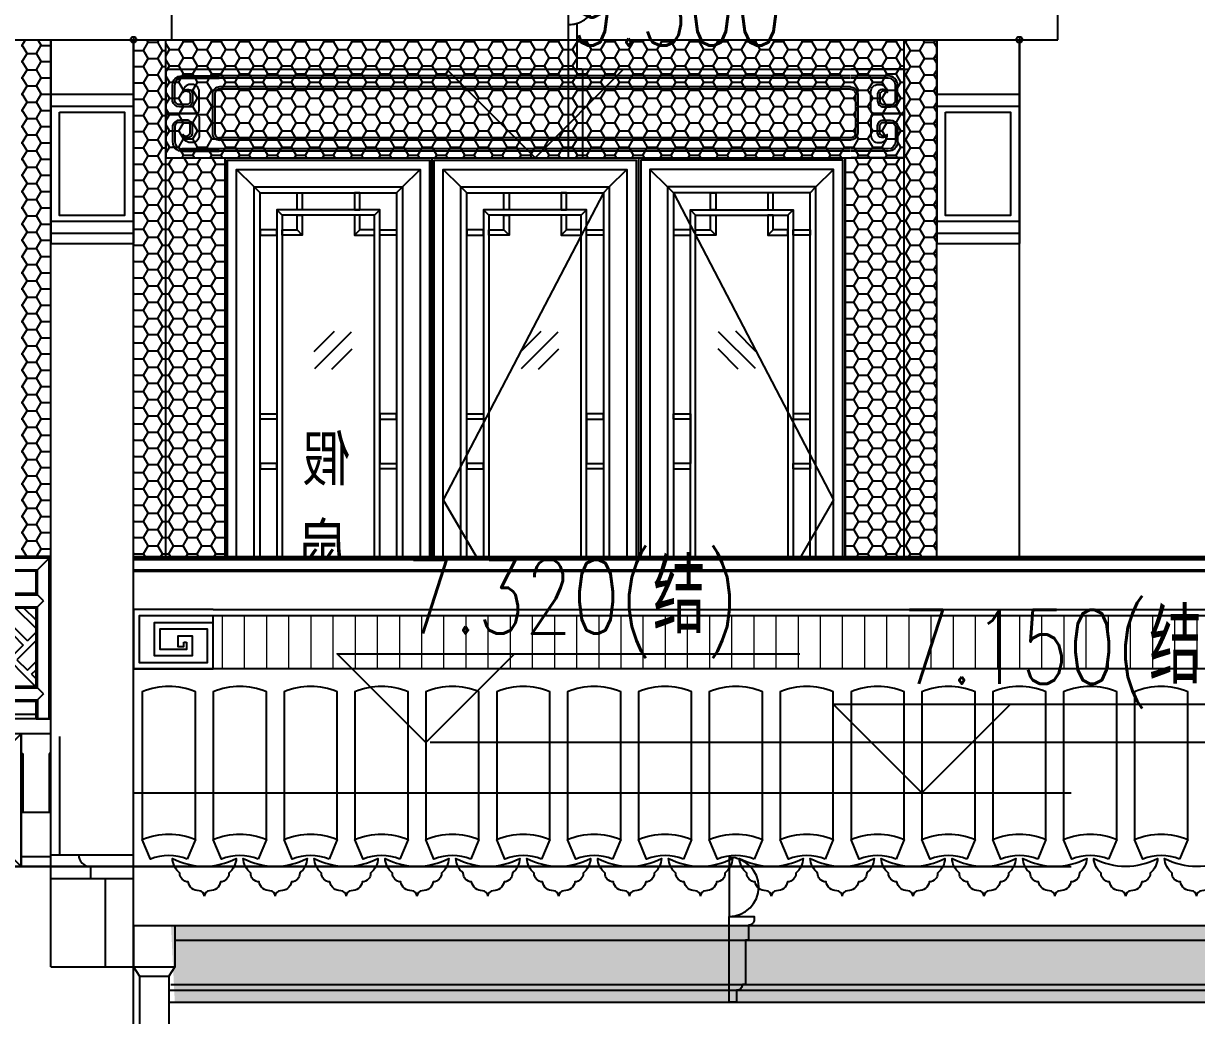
# Model space of a CAD drawing. Extents: x 296441 to 853063, y 459050 to 1117990.
# Drawn here: x 642666 to 646638, y 1060000 to 1063360 of the extents above; entities that cross this region are included whole.
import ezdxf
from ezdxf.enums import TextEntityAlignment as Align
from ezdxf.xclip import XClip

# ---------------------------------------------------------------- set-up
doc = ezdxf.new("R2010")
doc.units = 0
doc.header["$LTSCALE"] = 1000
doc.header["$XCLIPFRAME"] = 0
for name, pattern in [('CENTER-1', [10, 6.25, -1.25, 1.25, -1.25]), ('CENTER2', [28.575, 19.05, -3.175, 3.175, -3.175]), ('E1-ELEV-S$0$HIDDEN', [0.375, 0.25, -0.125]), ('E1-ELEV-S$0$HIDDEN2', [4.7625, 3.175, -1.5875])]:
    doc.linetypes.add(name, pattern=pattern)
for name, color, linetype in [('00-景观-剖', 6, 'Continuous'), ('1.5铝板', 3, 'Continuous'), ('95', 95, 'Continuous'), ('B-ELEV-S02$0$A-ELEV-MEDM', 4, 'Continuous'), ('B-ELEV-S02$0$A-ELEV-THIN', 144, 'Continuous'), ('B-ELEV-S02$0$A-ELEV-THIN-GRAY', 252, 'Continuous'), ('B-ELEV-S02$0$！！！修改标记', 2, 'Continuous'), ('E1-ELEV-S$0$A-ANNO-DIMS', 70, 'Continuous'), ('E1-ELEV-S$0$A-ELEV-HDDN', 161, 'E1-ELEV-S$0$HIDDEN2'), ('E1-ELEV-S$0$A-ELEV-HEVY', 2, 'Continuous'), ('E1-ELEV-S$0$A-ELEV-MEDM', 4, 'Continuous'), ('E1-ELEV-S$0$A-ELEV-PFIX', 40, 'Continuous'), ('E1-ELEV-S$0$A-ELEV-THIN', 144, 'Continuous'), ('E1-ELEV-S$0$A-ELEV-THIN-GRAY', 252, 'Continuous'), ('E1-ELEV-S$0$A-ELEV-XTHIN', 5, 'Continuous'), ('E1-ELEV-S$0$CT-01-E$0$A-ELEV-MEDM-HEVY', 2, 'Continuous'), ('E1-ELEV-S$0$CT-01-E$0$A-ELEV-THIN', 144, 'Continuous'), ('E1-ELEV-S$0$CT-01-E$0$G-XREF', 2, 'Continuous'), ('E1-ELEV-S$0$G-XREF', 2, 'Continuous'), ('E1-ELEV-S$0$LPM540255$0$A-ELEV-MEDM', 4, 'Continuous'), ('E1-ELEV-S$0$LPM540255$0$A-ELEV-THIN', 144, 'Continuous'), ('E1-ELEV-S$0$LPM540255$0$A-ELEV-THIN-GRAY', 252, 'Continuous'), ('E1-ELEV-S$0$LPM540255$0$A-WALL', 1, 'Continuous'), ('E1-TEXT-S$0$A-ANNO-LEVL', 3, 'Continuous'), ('E1-TEXT-S$0$A-ANNO-LEVL-TEXT', 255, 'Continuous'), ('G-GRID', 8, 'CENTER2'), ('G-XREF', 2, 'Continuous'), ('SL-CXJ-001', 4, 'Continuous'), ('ZT0_默认图层-----PM、LM、DY、JD', 7, 'Continuous'), ('ZT1_通用--填充---PM、LM、DY、JD', 8, 'Continuous'), ('ZT3_面板--石材板-PM、LM、DY、JD', 45, 'Continuous'), ('主框线', 4, 'Continuous'), ('副框内口线', 6, 'Continuous'), ('花格栅', 6, 'Continuous'), ('铝合金花格条', 5, 'Continuous')]:
    doc.layers.add(name, color=color, linetype=linetype)
doc.layers.add('E1-ELEV-S$0$A_PL_4', color=138, linetype='Continuous', lineweight=9)
doc.layers.add('E1-ELEV-S$0$CT-01-E$0$A(750)$0$A-ANNO-NPLT', color=215, linetype='Continuous', plot=False)
doc.layers.add('E1-ELEV-S$0$ENTR-DETL-P$0$A-ANNO-NPLT', color=215, linetype='Continuous', plot=False)
doc.styles.add('-宋体', font='', dxfattribs={"width": 0.8})
doc.styles.add('E1-TEXT-S$0$GOA_01_thin_0.75', font='romans.shx', dxfattribs={"width": 0.75, "bigfont": 'hzdx.shx'})
doc.styles.get('-宋体').set_extended_font_data('SimSun')

# ---------------------------------------------------------------- blocks, each defined once
blk = doc.blocks.new('E1-ELEV-S$0$花饰1-E')
at = {"layer": 'E1-ELEV-S$0$A-ELEV-THIN'}
for p, q in [((-166, 265), (-55.1, 154.1)), ((-19.8, 189.5), (-95.3, 265)), ((-5.6, 203.6), (-67, 265)), ((29.7, 239), (-5.6, 203.6)), ((3.7, 265), (29.7, 239)), ((43.8, 224.9), (-90.5, 90.5)), ((43.8, 224.9), (79.2, 189.5)), ((-104.6, 175.4), (-140, 140)), ((-104.6, 175.4), (-69.3, 140)), ((-55.1, 55.1), (79.2, 189.5)), ((-19.8, 189.5), (-55.1, 154.1)), ((58, 140), (93.3, 175.4)), ((93.3, 175.4), (128.7, 140)), ((-140, 140), (-104.6, 104.6)), ((-69.3, 140), (-104.6, 104.6)), ((8.5, 90.5), (43.8, 125.9)), ((43.8, 125.9), (169.7, 0)), ((58, 140), (93.3, 104.6)), ((128.7, 140), (93.3, 104.6)), ((-90.5, 90.5), (-55.1, 55.1)), ((8.5, 90.5), (99, 0)), ((-41, 41), (-5.6, 76.4)), ((-41, 41), (0, 0)), ((-5.6, 76.4), (70.7, 0))]:
    blk.add_line(p, q, dxfattribs=at)
blk = doc.blocks.new('E1-ELEV-S$0$芽头1-E')
at = {"layer": 'E1-ELEV-S$0$A-ELEV-THIN'}
blk.add_lwpolyline([(170, 50), (0, 50), (0, 5), (150, 5, 0.414214), (160, 15, -0.414214), (170, 25)], format="xyb", dxfattribs=at)
blk = doc.blocks.new('E1-ELEV-S$0$结子2-E1')
at = {"layer": 'E1-ELEV-S$0$A-ELEV-MEDM'}
for p, q in [((-25, 115), (-25, 25)), ((25, 115), (25, 25))]:
    blk.add_line(p, q, dxfattribs=at)
at = {"layer": 'E1-ELEV-S$0$A-ELEV-THIN-GRAY', "color": 8}
for p, q in [((-25, 115), (0, 140)), ((-20, 120), (-20, 20)), ((25, 115), (0, 140)), ((20, 120), (20, 20)), ((-25, 25), (0, 0)), ((25, 25), (0, 0))]:
    blk.add_line(p, q, dxfattribs=at)
blk = doc.blocks.new('E1-ELEV-S$0$小脚1-E1')
at = {"layer": 'E1-ELEV-S$0$A-ELEV-MEDM'}
for p, q in [((-25, -85), (-25, -25)), ((25, -85), (25, -25)), ((-25, -85), (25, -85))]:
    blk.add_line(p, q, dxfattribs=at)
at = {"layer": 'E1-ELEV-S$0$A-ELEV-THIN-GRAY', "ltscale": 0.1}
for p, q in [((0, 0), (-25, -25)), ((0, 0), (25, -25)), ((-20, -20), (-20, -85)), ((20, -20), (20, -85))]:
    blk.add_line(p, q, dxfattribs=at)
blk = doc.blocks.new('E1-ELEV-S$0$cfd')
at = {"layer": 'E1-ELEV-S$0$A-ELEV-HEVY', "ltscale": 0.1}
for p, q in [((0, 500), (-3320, 500)), ((0, 450), (-3320, 450))]:
    blk.add_line(p, q, dxfattribs=at)
at = {"layer": 'E1-ELEV-S$0$A-ELEV-MEDM'}
for p, q in [((-3320, 500), (-3320, 1050)), ((0, 1050), (-3320, 1050)), ((0, 500), (0, 1050)), ((-3270, 965), (-3270, 1000)), ((-2360, 1000), (-3270, 1000)), ((-3270, 925), (-3270, 1000)), ((-2480, 1000), (-2580, 1000)), ((-2210, 1000), (-2310, 1000)), ((-1160, 1000), (-2160, 1000)), ((-1010, 1000), (-1110, 1000)), ((-50, 1000), (-960, 1000)), ((-50, 925), (-50, 1000)), ((-2360, 925), (-3270, 925)), ((-2210, 925), (-2310, 925)), ((-1160, 925), (-2160, 925)), ((-1010, 925), (-1110, 925)), ((-1010, 925), (-1110, 925)), ((-50, 925), (-960, 925)), ((-50, 875), (-3270, 875)), ((-3270, 610), (-3270, 875)), ((-2285, 610), (-2285, 875)), ((-2235, 610), (-2235, 875)), ((-1085, 610), (-1085, 875)), ((-1035, 610), (-1035, 875)), ((-50, 610), (-50, 875)), ((-50, 610), (-3270, 610)), ((-2285, 560), (-3270, 560)), ((-3270, 500), (-3270, 560)), ((-2235, 560), (-1085, 560)), ((-1035, 560), (-50, 560)), ((-50, 500), (-50, 560)), ((-3320, 500), (-3270, 500)), ((-3270, 500), (-3320, 500)), ((-50, 500), (0, 500))]:
    blk.add_line(p, q, dxfattribs=at)
at = {"layer": 'E1-ELEV-S$0$A-ELEV-THIN'}
for p, q in [((-3100, 560), (-2455, 560)), ((-2065, 560), (-1255, 560)), ((-865, 560), (-220, 560)), ((-3100, 535), (-2455, 535)), ((-2065, 535), (-1255, 535)), ((-220, 535), (-865, 535))]:
    blk.add_line(p, q, dxfattribs=at)
at = {"layer": 'E1-ELEV-S$0$A-ELEV-THIN-GRAY', "ltscale": 0.1}
for p, q in [((-3320, 1050), (-3270, 1000)), ((-3315, 1045), (-5, 1045)), ((-3315, 500), (-3315, 1045)), ((0, 1050), (-50, 1000)), ((-5, 500), (-5, 1045)), ((-3275, 1005), (-2355, 1005)), ((-3275, 967), (-3275, 1005)), ((-3275, 920), (-3275, 1005)), ((-2585, 1005), (-2475, 1005)), ((-2210, 1005), (-2310, 1005)), ((-2165, 1005), (-1155, 1005)), ((-1115, 1005), (-1005, 1005)), ((-965, 1005), (-45, 1005)), ((-45, 920), (-45, 1005)), ((-3295, 900), (-3270, 925)), ((-3275, 920), (-2355, 920)), ((-2315, 920), (-2205, 920)), ((-2165, 920), (-1155, 920)), ((-1115, 920), (-1005, 920)), ((-1115, 920), (-1005, 920)), ((-965, 920), (-45, 920)), ((-25, 900), (-50, 925)), ((-3295, 900), (-3270, 875)), ((-3275, 880), (-45, 880)), ((-3275, 605), (-3275, 880)), ((-25, 900), (-50, 875)), ((-45, 605), (-45, 880)), ((-3295, 585), (-3270, 610)), ((-3275, 605), (-45, 605)), ((-25, 585), (-50, 610)), ((-3295, 585), (-3270, 560)), ((-3275, 565), (-2280, 565)), ((-3275, 565), (-3275, 500)), ((-2240, 565), (-1080, 565)), ((-1040, 565), (-45, 565)), ((-25, 585), (-50, 560)), ((-45, 565), (-45, 500))]:
    blk.add_line(p, q, dxfattribs=at)
at = {"rotation": 359.9999999999999}
for name, p in [('E1-ELEV-S$0$结子2-E1', (-2335, 900)), ('E1-ELEV-S$0$结子2-E1', (-2185, 900)), ('E1-ELEV-S$0$结子2-E1', (-1135, 900)), ('E1-ELEV-S$0$结子2-E1', (-985, 900)), ('E1-ELEV-S$0$小脚1-E1', (-2260, 585)), ('E1-ELEV-S$0$小脚1-E1', (-1060, 585))]:
    blk.add_blockref(name, p, dxfattribs=at)
at = {"layer": 'E1-ELEV-S$0$A-ELEV-THIN'}
ref = blk.add_blockref('E1-ELEV-S$0$花饰1-E', (-3249, 610), dxfattribs=dict(at, rotation=359.9999999999999))
XClip(ref).set_block_clipping_path([(-21.0499277483, -0.0000000022), (316.7961442263, 264.9999999956)])
at = {"layer": 'E1-ELEV-S$0$A-ELEV-THIN', "rotation": 359.9999999999999}
for name, p in [('E1-ELEV-S$0$花饰1-E', (-3051, 610)), ('E1-ELEV-S$0$花饰1-E', (-2853, 610)), ('E1-ELEV-S$0$花饰1-E', (-2655, 610)), ('E1-ELEV-S$0$花饰1-E', (-2457, 610)), ('E1-ELEV-S$0$花饰1-E', (-1996, 610)), ('E1-ELEV-S$0$花饰1-E', (-1798, 610)), ('E1-ELEV-S$0$花饰1-E', (-1600, 610)), ('E1-ELEV-S$0$花饰1-E', (-1402, 610)), ('E1-ELEV-S$0$花饰1-E', (-816, 610)), ('E1-ELEV-S$0$花饰1-E', (-618, 610)), ('E1-ELEV-S$0$花饰1-E', (-420, 610)), ('E1-ELEV-S$0$花饰1-E', (-222, 610)), ('E1-ELEV-S$0$芽头1-E', (-3270, 510)), ('E1-ELEV-S$0$芽头1-E', (-2235, 510)), ('E1-ELEV-S$0$芽头1-E', (-1035, 510))]:
    blk.add_blockref(name, p, dxfattribs=at)
at = {"layer": 'E1-ELEV-S$0$A-ELEV-THIN'}
ref = blk.add_blockref('E1-ELEV-S$0$花饰1-E', (-2259, 610), dxfattribs=dict(at, rotation=359.9999999999999))
XClip(ref).set_block_clipping_path([(-1010.9994214097, 0.0000000015), (-25.9994214418, 264.9999999937)])
ref = blk.add_blockref('E1-ELEV-S$0$花饰1-E', (-2194, 610), dxfattribs=dict(at, rotation=359.9999999999999))
XClip(ref).set_block_clipping_path([(-41.0050506348, -0.0000000006), (466.6904755828, 264.9999999997)])
ref = blk.add_blockref('E1-ELEV-S$0$花饰1-E', (-1204, 610), dxfattribs=dict(at, rotation=359.9999999999999))
XClip(ref).set_block_clipping_path([(-1030.9545442977, 0.0000000077), (119.0454556955, 265.0000000039)])
ref = blk.add_blockref('E1-ELEV-S$0$花饰1-E', (-1014, 610), dxfattribs=dict(at, rotation=359.9999999999999))
XClip(ref).set_block_clipping_path([(-21.0499277483, -0.0000000022), (316.7961442263, 264.9999999956)])
ref = blk.add_blockref('E1-ELEV-S$0$花饰1-E', (-24, 610), dxfattribs=dict(at, rotation=359.9999999999999))
XClip(ref).set_block_clipping_path([(-1010.9994214097, 0.0000000015), (-25.9994214418, 264.9999999937)])
at = {"layer": 'E1-ELEV-S$0$A-ELEV-THIN', "xscale": -1, "rotation": 359.9999999999999}
for p in [(-2285, 510), (-1085, 510), (-50, 510)]:
    blk.add_blockref('E1-ELEV-S$0$芽头1-E', p, dxfattribs=at)
blk = doc.blocks.new('E1-ELEV-S$0$CT-01-E$0$DWD')
at = {"layer": 'E1-ELEV-S$0$CT-01-E$0$A(750)$0$A-ANNO-NPLT'}
for p, q in [((-10, 0), (10, 0)), ((0, 10), (0, -10))]:
    blk.add_line(p, q, dxfattribs=at)
blk.add_circle((0, 0), 10, dxfattribs=at)
blk = doc.blocks.new('E1-ELEV-S$0$CT-01-E')
at = {"layer": 'E1-ELEV-S$0$CT-01-E$0$A-ELEV-MEDM-HEVY'}
for p, q in [((-280, 0), (0, 0)), ((-280, 0), (-280, -690)), ((0, 0), (0, -690)), ((-280, -225), (0, -225)), ((-280, -615), (0, -615)), ((-280, -690), (0, -690))]:
    blk.add_line(p, q, dxfattribs=at)
at = {"layer": 'E1-ELEV-S$0$CT-01-E$0$A-ELEV-THIN', "ltscale": 0.1}
for p, q in [((-280, -185), (0, -185)), ((-280, -655), (0, -655))]:
    blk.add_line(p, q, dxfattribs=at)
blk.add_lwpolyline([(-250, -245), (-30, -245), (-30, -595), (-250, -595)], close=True, dxfattribs=at)
at = {"layer": 'E1-ELEV-S$0$CT-01-E$0$G-XREF'}
blk.add_blockref('E1-ELEV-S$0$CT-01-E$0$DWD', (0, 0), dxfattribs=at)
blk = doc.blocks.new('E1-ELEV-S$0$甘蔗脊回文头200-E')
at = {"layer": 'E1-ELEV-S$0$A-ELEV-MEDM'}
blk.add_lwpolyline([(270, 200), (0, 200), (0, 0), (270, 0), (270, 155), (70, 155), (70, 45), (200, 45), (200, 110), (150, 110), (150, 75), (170, 75), (170, 90)], dxfattribs=at)
at = {"layer": 'E1-ELEV-S$0$A-ELEV-THIN'}
for p, q in [((270, 155), (270, 180)), ((170, 90), (180, 90))]:
    blk.add_line(p, q, dxfattribs=at)
blk.add_lwpolyline([(180, 90), (180, 65), (90, 65), (90, 135), (250, 135), (250, 20), (20, 20), (20, 180), (270, 180)], dxfattribs=at)
blk = doc.blocks.new('E1-ELEV-S$0$LPM540255$0$回纹头1A-E')
at = {"layer": 'E1-ELEV-S$0$LPM540255$0$A-ELEV-MEDM'}
for p, q in [((0, 0), (120, 0)), ((0, 0), (0, -200)), ((0, -200), (120, -200))]:
    blk.add_line(p, q, dxfattribs=at)
at = {"layer": 'E1-ELEV-S$0$LPM540255$0$A-ELEV-THIN'}
for points in [[(0, -92, 0.414214), (8, -100), (67, -100), (8, -100), (67, -100, 0.414214), (75, -92), (75, -50.4, 0.414214), (59, -34.4), (55, -34.4, 0.427294), (38.5, -52.4, -0.596512), (55, -56), (55, -72, -0.414214), (47, -80), (31, -80, -0.344543), (20, -72), (20, -36, -0.414213), (36, -20), (120, -20)], [(121, -45, 0.414214), (110, -56), (110, -144, 0.414214), (121, -155, 0.414214)], [(0, -108, -0.414214), (8, -100), (67, -100), (8, -100), (67, -100, -0.414214), (75, -108), (75, -149.6, -0.414214), (59, -165.6), (55, -165.6, -0.427294), (38.5, -147.6, 0.596512), (55, -144), (55, -128, 0.414214), (47, -120), (31, -120, 0.344543), (20, -128), (20, -164, 0.414213), (36, -180), (120, -180)]]:
    blk.add_lwpolyline(points, format="xyb", dxfattribs=at)
at = {"layer": 'E1-ELEV-S$0$LPM540255$0$A-ELEV-THIN-GRAY'}
for points in [[(38.5, -51.3, -0.720193), (60, -55.4), (60, -72, -0.414214), (47, -85), (31, -85, -0.369393), (15, -72), (15, -36, -0.414213), (36, -15), (120, -15)], [(121, -40, 0.414214), (105, -56), (105, -144, 0.414214), (121, -160)], [(38.5, -148.7, 0.720193), (60, -144.6), (60, -128, 0.414214), (47, -115), (31, -115, 0.369393), (15, -128), (15, -164, 0.414213), (36, -185), (120, -185)]]:
    blk.add_lwpolyline(points, format="xyb", dxfattribs=at)
blk = doc.blocks.new('*U472')
at = {"layer": 'E1-ELEV-S$0$A-ELEV-MEDM'}
for p, q in [((3, 300), (2500, 300)), ((3, 0), (2500, 0))]:
    blk.add_line(p, q, dxfattribs=at)
at = {"layer": 'E1-ELEV-S$0$LPM540255$0$A-ELEV-THIN'}
for p, q in [((2318.5, 270), (33.6, 270)), ((2318.5, 232.5), (181.5, 232.5)), ((2318.5, 67.5), (181.5, 67.5)), ((2318.5, 30), (54, 30))]:
    blk.add_line(p, q, dxfattribs=at)
at = {"layer": 'E1-ELEV-S$0$LPM540255$0$A-ELEV-THIN-GRAY'}
for p, q in [((2318.5, 277.5), (180, 277.5)), ((2318.5, 240), (181.5, 240)), ((2318.5, 60), (181.5, 60)), ((2318.5, 22.5), (54, 22.5))]:
    blk.add_line(p, q, dxfattribs=at)
at = {"layer": 'E1-ELEV-S$0$LPM540255$0$A-WALL', "yscale": 1.500000000000582, "zscale": 1.500000000000582}
for p, xscale in [((0, 300), 1.500000000000582), ((2500, 300), -1.500000000000582)]:
    blk.add_blockref('E1-ELEV-S$0$LPM540255$0$回纹头1A-E', p, dxfattribs=dict(at, xscale=xscale))
blk = doc.blocks.new('E1-ELEV-S$0$A$C6C493FCC')
at = {"layer": 'E1-ELEV-S$0$A-ELEV-PFIX', "linetype": 'E1-ELEV-S$0$HIDDEN'}
for p, q in [((0, 3299.4), (0, 3159.4)), ((140, 3299.4), (0, 3299.4)), ((140, 3299.4), (140, 3159.4)), ((0, 3159.4), (20, 3128.6)), ((0, 3159.4), (140, 3159.4)), ((140, 3159.4), (120, 3128.6)), ((20, 3128.6), (20, 50)), ((20, 3128.6), (120, 3128.6)), ((120, 3128.6), (120, 50))]:
    blk.add_line(p, q, dxfattribs=at)
for centre, radius, start, end in [((70, 50), 50, 180, 0), ((47.5, 50.6), 27.5, 181.1895, 331.4701), ((101.7, 21.1), 34.2, 57.6518, 151.4701)]:
    blk.add_arc(centre, radius, start, end, dxfattribs=at)
blk = doc.blocks.new('yankou-900-S')
at = {"layer": '00-景观-剖', "ltscale": 0.04}
blk.add_lwpolyline([(755, -170, -1), (755, 30), (755, -170)], format="xyb", dxfattribs=at)
blk = doc.blocks.new('20191017094759')
at = {"layer": 'ZT3_面板--石材板-PM、LM、DY、JD'}
blk.add_lwpolyline([(20, -30), (20, -80), (30, -80), (30, -230), (40, -230, 0.414214), (60, -250), (60, -290), (85, -290), (85, 0), (0, 0), (0, -10, 0.414214)], format="xyb", close=True, dxfattribs=at)
blk = doc.blocks.new('20191016165059')
at = {"layer": '00-景观-剖', "ltscale": 0.04}
blk.add_lwpolyline([(-25, 435, -1), (-25, 635), (-25, 435)], format="xyb", dxfattribs=at)
at = {"layer": '00-景观-剖'}
blk.add_lwpolyline([(-25, 435), (-25, 285), (-55, 285), (-55, 439.6)], dxfattribs=at)
blk.add_lwpolyline([(-55, 439.6, 0.076321), (-25, 435)], format="xyb", dxfattribs=at)
blk.add_lwpolyline([(-75, -10), (-75, 280, -0.414214), (-70, 285), (-25, 285), (-25, -15), (-70, -15, -0.414214)], format="xyb", close=True, dxfattribs=at)
blk = doc.blocks.new('B-ELEV-S02$0$镶板450-E')
at = {"layer": 'B-ELEV-S02$0$A-ELEV-MEDM'}
blk.add_lwpolyline([(300, 0), (0, 0), (0, 450), (300, 450)], dxfattribs=at)
at = {"layer": 'B-ELEV-S02$0$A-ELEV-THIN'}
blk.add_lwpolyline([(300, 390), (60, 390), (60, 60), (300, 60)], dxfattribs=at)
at = {"layer": 'B-ELEV-S02$0$A-ELEV-THIN', "ltscale": 0.1}
for points in [[(150, 325), (300, 325)], [(125, 225), (125, 300)], [(125, 225), (125, 150)], [(150, 125), (300, 125)]]:
    blk.add_lwpolyline(points, dxfattribs=at)
for centre, start, end in [((150.3, 314.5), 91.7994, 226.9566), ((135.5, 299.6), 43.2913, 177.9571), ((135.5, 150.4), 182.0429, 316.7087), ((150.3, 135.5), 133.0434, 268.2006)]:
    blk.add_arc(centre, 10.5, start, end, dxfattribs=at)
at = {"layer": 'B-ELEV-S02$0$A-ELEV-THIN-GRAY', "ltscale": 0.1}
for p, q in [((135, 315), (0, 450)), ((135, 135), (0, 0))]:
    blk.add_line(p, q, dxfattribs=at)
for points in [[(300, 395), (55, 395), (55, 55), (300, 55)], [(150, 330), (300, 330)], [(120, 225), (120, 300)], [(120, 225), (120, 150)], [(150, 120), (300, 120)]]:
    blk.add_lwpolyline(points, dxfattribs=at)
for centre, start, end in [((150, 315), 90, 180), ((135, 300), 90, 180), ((135, 150), 180, 270), ((150, 135), 180, 270)]:
    blk.add_arc(centre, 15, start, end, dxfattribs=at)
blk = doc.blocks.new('B-ELEV-S02$0$木牛腿1-E2')
at = {"layer": 'B-ELEV-S02$0$A-ELEV-MEDM'}
blk.add_lwpolyline([(0, 450), (100, 450), (100, 0), (0, 0)], close=True, dxfattribs=at)
at = {"layer": 'B-ELEV-S02$0$A-ELEV-THIN'}
for p, q in [((0, 382.6), (5, 382.6)), ((5, 382.6), (5, 183)), ((100, 382.6), (95, 382.6)), ((95, 382.6), (95, 183)), ((0, 183), (100, 183)), ((0, 33), (100, 33))]:
    blk.add_line(p, q, dxfattribs=at)
blk = doc.blocks.new('20200320111941')
at = {"layer": 'B-ELEV-S02$0$A-ELEV-MEDM'}
for p, q in [((400, -450), (3320, -450)), ((1519.4, -450), (2030, -450)), ((2499.4, -450), (3010, -450))]:
    blk.add_line(p, q, dxfattribs=at)
at = {"layer": 'B-ELEV-S02$0$A-ELEV-THIN'}
for p, q in [((910.6, -60), (400.6, -60)), ((2030, -60), (1520, -60)), ((3010, -60), (2500, -60)), ((400.6, -390), (910.6, -390)), ((1520, -390), (2030, -390)), ((2500, -390), (3010, -390))]:
    blk.add_line(p, q, dxfattribs=at)
at = {"layer": 'B-ELEV-S02$0$A-ELEV-THIN', "ltscale": 0.1}
for p, q in [((400.6, -125), (910.6, -125)), ((1520, -125), (1800, -125)), ((2500, -125), (3010, -125)), ((910.6, -325), (400.6, -325)), ((1800, -325), (1520, -325)), ((3010, -325), (2500, -325))]:
    blk.add_line(p, q, dxfattribs=at)
at = {"layer": 'B-ELEV-S02$0$A-ELEV-THIN-GRAY', "ltscale": 0.1}
for p, q in [((910.6, -55), (400.6, -55)), ((2030, -55), (1520, -55)), ((3010, -55), (2500, -55)), ((400.6, -120), (910.6, -120)), ((1520, -120), (1800, -120)), ((2500, -120), (3010, -120)), ((910.6, -330), (400.6, -330)), ((1800, -330), (1520, -330)), ((3010, -330), (2500, -330)), ((400.6, -395), (910.6, -395)), ((1520, -395), (2030, -395)), ((2500, -395), (3010, -395))]:
    blk.add_line(p, q, dxfattribs=at)
at = {"layer": 'B-ELEV-S02$0$A-ELEV-MEDM'}
blk.add_blockref('B-ELEV-S02$0$木牛腿1-E2', (0, -450), dxfattribs=at)
at = {"layer": 'B-ELEV-S02$0$A-ELEV-MEDM', "extrusion": (0, 0, -1), "zscale": -1}
blk.add_blockref('B-ELEV-S02$0$木牛腿1-E2', (-3320, -450), dxfattribs=at)
at = {"layer": 'B-ELEV-S02$0$！！！修改标记'}
for p in [(100, -450), (1220, -450), (2200, -450)]:
    blk.add_blockref('B-ELEV-S02$0$镶板450-E', p, dxfattribs=at)
at = {"layer": 'B-ELEV-S02$0$！！！修改标记', "extrusion": (0, 0, -1), "zscale": -1}
for p in [(-1120, -450), (-2100, -450), (-3220, -450)]:
    blk.add_blockref('B-ELEV-S02$0$镶板450-E', p, dxfattribs=at)
blk = doc.blocks.new('单层玻璃')
at = {"layer": '95'}
for p, q in [((-1.217, -0.085), (0.085, 1.217)), ((-1.183, -1.183), (1.183, 1.183)), ((-0.085, -1.217), (1.217, 0.085))]:
    blk.add_line(p, q, dxfattribs=at)
blk = doc.blocks.new('*U2012')
at = {"layer": 'ZT1_通用--填充---PM、LM、DY、JD', "ltscale": 1000}
h = blk.add_hatch(dxfattribs=at)
h.set_pattern_fill('CROSS', color=256, scale=30)
h.set_pattern_definition([(0, (98.75, -2517.25), (47.625, 47.625), [23.8125, -71.4375]), (90, (110.654, -2529.16), (-47.625, 47.625), [23.8125, -71.4375])])
h.paths.add_polyline_path([(601.3, -2012), (98.7, -2012), (98.7, -2367.3), (601.3, -2367.3)])
at = {"color": 8}
for p, q in [((98.7, -248.7, 0), (39, -189, 0)), ((601.3, -248.7), (661, -189)), ((118.8, -268.8, 0), (98.7, -248.7, 0)), ((581.2, -268.8), (601.3, -248.7)), ((118.8, -1951.9, 0), (98.7, -1972, 0)), ((581.2, -1951.9), (601.3, -1972)), ((98.7, -2012, 0), (161.8, -2075.1, 0)), ((538.2, -2075.1), (601.3, -2012)), ((161.8, -2304.2, 0), (98.7, -2367.3, 0)), ((538.2, -2304.2), (601.3, -2367.3)), ((98.7, -2367.3, 0), (39, -2427, 0)), ((601.3, -2367.3), (661, -2427))]:
    blk.add_line(p, q, dxfattribs=at)
for p, q in [((217.8, -2131.1), (191.8, -2105.1)), ((482.2, -2131.1), (508.2, -2105.1)), ((217.8, -2248.2), (191.8, -2274.2)), ((482.2, -2248.2), (508.2, -2274.2))]:
    blk.add_line(p, q)
for points in [[(661, -2427), (39, -2427), (39, -189), (661, -189)], [(98.7, -2012), (98.7, -1972), (601.3, -1972), (601.3, -2012)]]:
    blk.add_lwpolyline(points, close=True)
at = {"color": 2, "ltscale": 250}
for points in [[(581.2, -1951.9), (118.8, -1951.9), (118.8, -268.8), (581.2, -268.8)], [(581.2, -2032.1), (118.8, -2032.1), (118.8, -2347.2), (581.2, -2347.2)]]:
    blk.add_lwpolyline(points, close=True, dxfattribs=at)
at = {"layer": '1.5铝板', "ltscale": 250}
blk.add_lwpolyline([(601.3, -2012), (98.7, -2012), (98.7, -2367.3), (601.3, -2367.3)], close=True, dxfattribs=at)
at = {"layer": 'SL-CXJ-001', "ltscale": 250}
for points in [[(551.2, -2062.1), (148.8, -2062.1), (148.8, -2317.2), (551.2, -2317.2)], [(538.2, -2075.1), (161.8, -2075.1), (161.8, -2304.2), (538.2, -2304.2)], [(191.8, -2105.1), (508.2, -2105.1), (508.2, -2274.2), (191.8, -2274.2)], [(195, -2108.3), (505, -2108.3), (505, -2271), (195, -2271)], [(214.6, -2127.9), (485.4, -2127.9), (485.4, -2251.4), (214.6, -2251.4)], [(217.8, -2131.1), (482.2, -2131.1), (482.2, -2248.2), (217.8, -2248.2)]]:
    blk.add_lwpolyline(points, close=True, dxfattribs=at)
at = {"layer": '主框线'}
blk.add_lwpolyline([(692, -2442), (8, -2442), (8, -158), (692, -158)], close=True, dxfattribs=at)
at = {"layer": '副框内口线', "linetype": 'CENTER-1', "ltscale": 40}
blk.add_lwpolyline([(700, -2450), (0, -2450), (0, -150), (700, -150)], close=True, dxfattribs=at)
at = {"layer": '花格栅', "color": 6, "ltscale": 250}
blk.add_lwpolyline([(601.3, -1972), (98.7, -1972), (98.7, -248.7), (601.3, -248.7)], close=True, dxfattribs=at)
at = {"layer": '铝合金花格条'}
for p, q in [((175.8, -1035.4), (175.8, -1185.4)), ((524.2, -1035.4, 0), (524.2, -1185.4, 0))]:
    blk.add_line(p, q, dxfattribs=at)
for points in [[(243.8, -268.8), (261.8, -268.8), (261.8, -325.8), (243.8, -325.8)], [(456.2, -268.8), (438.2, -268.8), (438.2, -325.8), (456.2, -325.8)], [(175.8, -1894.9), (524.2, -1894.9), (524.2, -325.8), (175.8, -325.8)], [(193.8, -1876.9), (506.2, -1876.9), (506.2, -343.8), (193.8, -343.8)], [(118.8, -393.8), (118.8, -411.8), (175.8, -411.8), (175.8, -393.8)], [(581.2, -393.8), (581.2, -411.8), (524.2, -411.8), (524.2, -393.8)], [(175.8, -1035.4), (118.8, -1035.4), (118.8, -1017.4), (175.8, -1017.4)], [(524.2, -1035.4), (581.2, -1035.4), (581.2, -1017.4), (524.2, -1017.4)], [(175.8, -1185.4), (118.8, -1185.4), (118.8, -1203.4), (175.8, -1203.4)], [(524.2, -1185.4), (581.2, -1185.4), (581.2, -1203.4), (524.2, -1203.4)], [(118.8, -1826.9), (118.8, -1808.9), (175.8, -1808.9), (175.8, -1826.9)], [(581.2, -1826.9), (581.2, -1808.9), (524.2, -1808.9), (524.2, -1826.9)], [(243.8, -1951.9), (261.8, -1951.9), (261.8, -1894.9), (243.8, -1894.9)], [(456.2, -1951.9), (438.2, -1951.9), (438.2, -1894.9), (456.2, -1894.9)]]:
    blk.add_lwpolyline(points, close=True, dxfattribs=at)
at = {"layer": '铝合金花格条', "elevation": 0}
for points in [[(193.8, -343.8), (175.8, -325.8)], [(261.8, -411.8), (243.8, -393.8), (243.8, -343.8), (261.8, -343.8), (261.8, -411.8), (193.8, -411.8), (193.8, -393.8), (243.8, -393.8)], [(438.2, -411.8), (456.2, -393.8), (456.2, -343.8), (438.2, -343.8), (438.2, -411.8), (506.2, -411.8), (506.2, -393.8), (456.2, -393.8)], [(506.2, -343.8), (524.2, -325.8)], [(261.8, -1808.9), (243.8, -1826.9), (243.8, -1876.9), (261.8, -1876.9), (261.8, -1808.9), (193.8, -1808.9), (193.8, -1826.9), (243.8, -1826.9)], [(438.2, -1808.9), (456.2, -1826.9), (456.2, -1876.9), (438.2, -1876.9), (438.2, -1808.9), (506.2, -1808.9), (506.2, -1826.9), (456.2, -1826.9)], [(193.8, -1876.9), (175.8, -1894.9)], [(506.2, -1876.9), (524.2, -1894.9)]]:
    blk.add_lwpolyline(points, dxfattribs=at)
at = {"xscale": 52.5, "yscale": 52.5, "zscale": 52.5}
blk.add_blockref('单层玻璃', (366.2, -801.3), dxfattribs=at)
blk = doc.blocks.new('20200326162252')
at = {"color": 2, "style": '-宋体', "width": 0.8}
for s, p in [('假', (1.8, 58.3, 0)), ('扇', (14.4, -238.3, 0))]:
    blk.add_text(s, height=150, dxfattribs=at).set_placement(p, align=Align.CENTER)
blk = doc.blocks.new('20200327095318')
at = {"ltscale": 1000}
blk.add_lwpolyline([(0, 0), (2100, 0), (2100, -2300), (0, -2300)], close=True, dxfattribs=at)
for points in [[(581.2, -118.8), (39, -1158), (700, -2300)], [(818.8, -118.8), (1361, -1158), (700, -2300)]]:
    blk.add_lwpolyline(points, dxfattribs=at)
blk.add_blockref('*U2012', (0, 150), dxfattribs=at)
at = {"ltscale": 1000, "xscale": -1}
for p in [(1400, 150), (2100, 150)]:
    blk.add_blockref('*U2012', p, dxfattribs=at)
at = {"layer": 'ZT0_默认图层-----PM、LM、DY、JD', "ltscale": 1000}
blk.add_blockref('20200326162252', (1754.7, -1150.8), dxfattribs=at)
blk = doc.blocks.new('E1-ELEV-S')
at = {"layer": 'E1-ELEV-S$0$A_PL_4'}
h = blk.add_hatch(dxfattribs=at)
h.set_pattern_fill('ANSI31', color=256, scale=600, angle=45, style=0)
h.set_pattern_definition([(90, (-9460, -1700), (-75, 1e-14), [])])
h.paths.add_polyline_path([(4010, 7750), (4010, 7570), (7710, 7570), (7710, 7750)])
at = {"layer": 'ZT1_通用--填充---PM、LM、DY、JD', "ltscale": 1000}
h = blk.add_hatch(dxfattribs=at)
h.set_pattern_fill('HONEY', color=256, scale=20)
h.set_pattern_definition([(0, (3359.995, 7950), (47.625, 27.4963), [31.75, -63.5]), (120, (3359.995, 7950), (-47.625, 27.4963), [31.75, -63.5]), (60, (3359.995, 7950), (6e-06, 54.9926), [-63.5, 31.75])])
h.paths.add_polyline_path([(3360, 9700), (3460, 9700), (3460, 7950), (3360, 7950)])
h = blk.add_hatch(dxfattribs=at)
h.set_pattern_fill('HONEY', color=256, scale=20)
h.set_pattern_definition([(0, (625848.48, 1031950.239), (47.625, 27.4963), [31.75, -63.5]), (120, (625848.48, 1031950.239), (-47.6249943, 27.49630986), [31.75, -63.5]), (60, (625848.48, 1031950.239), (5.7e-06, 54.99260986), [-63.5, 31.75])])
h.paths.add_polyline_path([(3850, 7950), (3740, 7950), (3740, 9700), (3850, 9700)])
h = blk.add_hatch(dxfattribs=at)
h.set_pattern_fill('HONEY', color=256, scale=20)
h.set_pattern_definition([(0, (623348.48, 1033300.239), (47.625, 27.4963), [31.75, -63.5]), (120, (623348.48, 1033300.239), (-47.6249943, 27.49630986), [31.75, -63.5]), (60, (623348.48, 1033300.239), (5.7e-06, 54.99260986), [-63.5, 31.75])])
h.paths.add_polyline_path([(6350, 9700), (3850, 9700), (3850, 9300), (6350, 9300)])
h = blk.add_hatch(dxfattribs=at)
h.set_pattern_fill('HONEY', color=256, scale=20)
h.set_pattern_definition([(0, (623238.48, 1031950.239), (47.625, 27.4963), [31.75, -63.5]), (120, (623238.48, 1031950.239), (-47.6249943, 27.49630986), [31.75, -63.5]), (60, (623238.48, 1031950.239), (5.7e-06, 54.99260986), [-63.5, 31.75])])
h.paths.add_polyline_path([(6460, 7950), (6350, 7950), (6350, 9700), (6460, 9700)])
h = blk.add_hatch(dxfattribs=at)
h.set_pattern_fill('HONEY', color=256, scale=20)
h.set_pattern_definition([(0, (625648.48, 1031950.239), (47.625, 27.4963), [31.75, -63.5]), (120, (625648.48, 1031950.239), (-47.6249943, 27.49630986), [31.75, -63.5]), (60, (625648.48, 1031950.239), (5.7e-06, 54.99260986), [-63.5, 31.75])])
h.paths.add_polyline_path([(4050, 9300), (3850, 9300), (3850, 7950), (4050, 7950)])
h = blk.add_hatch(dxfattribs=at)
h.set_pattern_fill('HONEY', color=256, scale=20)
h.set_pattern_definition([(0, (623348.48, 1031950.239), (47.625, 27.4963), [31.75, -63.5]), (120, (623348.48, 1031950.239), (-47.6249943, 27.49630986), [31.75, -63.5]), (60, (623348.48, 1031950.239), (5.7e-06, 54.99260986), [-63.5, 31.75])])
h.paths.add_polyline_path([(6350, 9300), (6150, 9300), (6150, 7950), (6350, 7950)])
h = blk.add_hatch(dxfattribs=at)
h.set_pattern_fill('混凝土', color=256, scale=20)
h.set_pattern_definition([(50, (622038.48, 1030441.39), (143.452037, -12.550427), [15, -165]), (355, (622038.48, 1030441.39), (-27.750267, 150.438427), [12, -132]), (100.4514, (622050.43, 1030440.34), (115.701876, 137.887908), [12.748038, -140.228422]), (46.1842, (622038.48, 1030481.39), (213.44821, -33.103803), [22.5, -247.5]), (96.6356, (622056.27, 1030478.63), (186.93254, 194.823574), [19.122058, -210.3426]), (351.1842, (622038.48, 1030481.39), (186.93239, 194.82372), [18, -198]), (21, (622058.48, 1030471.39), (119.38141, -80.523778), [15, -165]), (326, (622058.48, 1030471.39), (48.663066, 145.030009), [12, -132]), (71.4514, (622068.43, 1030464.67), (168.044526, 64.5061), [12.748038, -140.228422]), (37.5, (622038.48, 1030441.385), (2.431971, 66.5787708), [0, -130.4, 0, -134, 0, -132.5]), (7.5, (622038.48, 1030441.385), (52.6139075, 78.8823424), [0, -76.4, 0, -127.4, 0, -50.5]), (327.5, (621993.88, 1030441.385), (106.7644872, -4.5109743), [0, -50, 0, -156, 0, -207]), (317.5, (621973.88, 1030441.385), (116.637234, 20.0209965), [0, -65, 0, -103.6, 0, -147])])
h.paths.add_polyline_path([(7660, 6441.1), (3880, 6441.1), (3867.2, 6700), (7647.2, 6700)])
at = {"layer": 'E1-ELEV-S$0$A-ELEV-HDDN'}
for p, q in [((7920, 7320), (3740, 7320)), ((3740, 7150), (7920, 7150)), ((3740, 6900), (7920, 6900))]:
    blk.add_line(p, q, dxfattribs=at)
at = {"layer": 'E1-ELEV-S$0$A-ELEV-HEVY'}
for p, q in [((3870, 9700), (3870, 11470)), ((6870, 9700), (6870, 10830)), ((-270, 9700), (6870, 9700)), ((3460, 6560), (3460, 9700)), ((3740, 4880), (3740, 9700)), ((6460, 7950), (6460, 9700)), ((6740, 7950), (6740, 9700)), ((3740, 7950), (7950, 7950)), ((3740, 7900), (7955, 7900)), ((8070, 7570), (3740, 7570)), ((3460, 7350), (140, 7350)), ((3460, 6940), (3740, 6940)), ((3740, 6700), (8070, 6700)), ((3460, 6560), (3740, 6560)), ((3860, 6441.1), (7660, 6441.1))]:
    blk.add_line(p, q, dxfattribs=at)
at = {"layer": 'E1-ELEV-S$0$A-ELEV-MEDM'}
for p, q in [((3850, 7950), (3850, 9700)), ((6350, 7950), (6350, 9700)), ((4050, 9300), (4050, 7950)), ((6150, 9300), (6150, 7950)), ((4010, 7770), (7710, 7770))]:
    blk.add_line(p, q, dxfattribs=at)
at = {"layer": 'E1-ELEV-S$0$A-ELEV-THIN'}
blk.add_line((4010, 7750), (7710, 7750), dxfattribs=at)
for points in [[(3950, 6991.5), (3950, 7492, 0.2), (3770, 7492), (3770, 6991.5)], [(4190, 6991.5), (4190, 7492, 0.2), (4010, 7492), (4010, 6991.5)], [(4430, 6991.5), (4430, 7492, 0.2), (4250, 7492), (4250, 6991.5)], [(4670, 6991.5), (4670, 7492, 0.2), (4490, 7492), (4490, 6991.5)], [(4910, 6991.5), (4910, 7492, 0.2), (4730, 7492), (4730, 6991.5)], [(5150, 6991.5), (5150, 7492, 0.2), (4970, 7492), (4970, 6991.5)], [(5390, 6991.5), (5390, 7492, 0.2), (5210, 7492), (5210, 6991.5)], [(5630, 6991.5), (5630, 7492, 0.2), (5450, 7492), (5450, 6991.5)], [(5870, 6991.5), (5870, 7492, 0.2), (5690, 7492), (5690, 6991.5)], [(6110, 6991.5), (6110, 7492, 0.2), (5930, 7492), (5930, 6991.5)], [(6350, 6991.5), (6350, 7492, 0.2), (6170, 7492), (6170, 6991.5)], [(6590, 6991.5), (6590, 7492, 0.2), (6410, 7492), (6410, 6991.5)], [(6830, 6991.5), (6830, 7492, 0.2), (6650, 7492), (6650, 6991.5)], [(7070, 6991.5), (7070, 7492, 0.2), (6890, 7492), (6890, 6991.5)], [(7310, 6991.5), (7310, 7492, 0.2), (7130, 7492), (7130, 6991.5)], [(3922.3, 6925, 0.2), (3797.7, 6925), (3770, 6991.5, -0.2), (3950, 6991.5), (3922.3, 6925)], [(4162.3, 6925, 0.2), (4037.7, 6925), (4010, 6991.5, -0.2), (4190, 6991.5), (4162.3, 6925)], [(4402.3, 6925, 0.2), (4277.7, 6925), (4250, 6991.5, -0.2), (4430, 6991.5), (4402.3, 6925)], [(4642.3, 6925, 0.2), (4517.7, 6925), (4490, 6991.5, -0.2), (4670, 6991.5), (4642.3, 6925)], [(4882.3, 6925, 0.2), (4757.7, 6925), (4730, 6991.5, -0.2), (4910, 6991.5), (4882.3, 6925)], [(5122.3, 6925, 0.2), (4997.7, 6925), (4970, 6991.5, -0.2), (5150, 6991.5), (5122.3, 6925)], [(5362.3, 6925, 0.2), (5237.7, 6925), (5210, 6991.5, -0.2), (5390, 6991.5), (5362.3, 6925)], [(5602.3, 6925, 0.2), (5477.7, 6925), (5450, 6991.5, -0.2), (5630, 6991.5), (5602.3, 6925)], [(5842.3, 6925, 0.2), (5717.7, 6925), (5690, 6991.5, -0.2), (5870, 6991.5), (5842.3, 6925)], [(6082.3, 6925, 0.2), (5957.7, 6925), (5930, 6991.5, -0.2), (6110, 6991.5), (6082.3, 6925)], [(6322.3, 6925, 0.2), (6197.7, 6925), (6170, 6991.5, -0.2), (6350, 6991.5), (6322.3, 6925)], [(6562.3, 6925, 0.2), (6437.7, 6925), (6410, 6991.5, -0.2), (6590, 6991.5), (6562.3, 6925)], [(6802.3, 6925, 0.2), (6677.7, 6925), (6650, 6991.5, -0.2), (6830, 6991.5), (6802.3, 6925)], [(7042.3, 6925, 0.2), (6917.7, 6925), (6890, 6991.5, -0.2), (7070, 6991.5), (7042.3, 6925)], [(7282.3, 6925, 0.2), (7157.7, 6925), (7130, 6991.5, -0.2), (7310, 6991.5), (7282.3, 6925)], [(3980, 6800, 0.408684), (3962.3, 6818, -0.371092), (3925.2, 6848.2, -0.424354), (3896.9, 6878.2, -0.213335), (3872, 6927.6, 0.244572), (4088, 6927.6, -0.213335), (4063.1, 6878.2, -0.424354), (4034.8, 6848.2, -0.371092), (3997.7, 6818, 0.408684), (3980, 6800)], [(4220, 6800, 0.408684), (4202.3, 6818, -0.371092), (4165.2, 6848.2, -0.424354), (4136.9, 6878.2, -0.213335), (4112, 6927.6, 0.244572), (4328, 6927.6, -0.213335), (4303.1, 6878.2, -0.424354), (4274.8, 6848.2, -0.371092), (4237.7, 6818, 0.408684), (4220, 6800)], [(4460, 6800, 0.408684), (4442.3, 6818, -0.371092), (4405.2, 6848.2, -0.424354), (4376.9, 6878.2, -0.213335), (4352, 6927.6, 0.244572), (4568, 6927.6, -0.213335), (4543.1, 6878.2, -0.424354), (4514.8, 6848.2, -0.371092), (4477.7, 6818, 0.408684), (4460, 6800)], [(4700, 6800, 0.408684), (4682.3, 6818, -0.371092), (4645.2, 6848.2, -0.424354), (4616.9, 6878.2, -0.213335), (4592, 6927.6, 0.244572), (4808, 6927.6, -0.213335), (4783.1, 6878.2, -0.424354), (4754.8, 6848.2, -0.371092), (4717.7, 6818, 0.408684), (4700, 6800)], [(4940, 6800, 0.408684), (4922.3, 6818, -0.371092), (4885.2, 6848.2, -0.424354), (4856.9, 6878.2, -0.213335), (4832, 6927.6, 0.244572), (5048, 6927.6, -0.213335), (5023.1, 6878.2, -0.424354), (4994.8, 6848.2, -0.371092), (4957.7, 6818, 0.408684), (4940, 6800)], [(5180, 6800, 0.408684), (5162.3, 6818, -0.371092), (5125.2, 6848.2, -0.424354), (5096.9, 6878.2, -0.213335), (5072, 6927.6, 0.244572), (5288, 6927.6, -0.213335), (5263.1, 6878.2, -0.424354), (5234.8, 6848.2, -0.371092), (5197.7, 6818, 0.408684), (5180, 6800)], [(5420, 6800, 0.408684), (5402.3, 6818, -0.371092), (5365.2, 6848.2, -0.424354), (5336.9, 6878.2, -0.213335), (5312, 6927.6, 0.244572), (5528, 6927.6, -0.213335), (5503.1, 6878.2, -0.424354), (5474.8, 6848.2, -0.371092), (5437.7, 6818, 0.408684), (5420, 6800)], [(5660, 6800, 0.408684), (5642.3, 6818, -0.371092), (5605.2, 6848.2, -0.424354), (5576.9, 6878.2, -0.213335), (5552, 6927.6, 0.244572), (5768, 6927.6, -0.213335), (5743.1, 6878.2, -0.424354), (5714.8, 6848.2, -0.371092), (5677.7, 6818, 0.408684), (5660, 6800)], [(5900, 6800, 0.408684), (5882.3, 6818, -0.371092), (5845.2, 6848.2, -0.424354), (5816.9, 6878.2, -0.213335), (5792, 6927.6, 0.244572), (6008, 6927.6, -0.213335), (5983.1, 6878.2, -0.424354), (5954.8, 6848.2, -0.371092), (5917.7, 6818, 0.408684), (5900, 6800)], [(6140, 6800, 0.408684), (6122.3, 6818, -0.371092), (6085.2, 6848.2, -0.424354), (6056.9, 6878.2, -0.213335), (6032, 6927.6, 0.244572), (6248, 6927.6, -0.213335), (6223.1, 6878.2, -0.424354), (6194.8, 6848.2, -0.371092), (6157.7, 6818, 0.408684), (6140, 6800)], [(6380, 6800, 0.408684), (6362.3, 6818, -0.371092), (6325.2, 6848.2, -0.424354), (6296.9, 6878.2, -0.213335), (6272, 6927.6, 0.244572), (6488, 6927.6, -0.213335), (6463.1, 6878.2, -0.424354), (6434.8, 6848.2, -0.371092), (6397.7, 6818, 0.408684), (6380, 6800)], [(6620, 6800, 0.408684), (6602.3, 6818, -0.371092), (6565.2, 6848.2, -0.424354), (6536.9, 6878.2, -0.213335), (6512, 6927.6, 0.244572), (6728, 6927.6, -0.213335), (6703.1, 6878.2, -0.424354), (6674.8, 6848.2, -0.371092), (6637.7, 6818, 0.408684), (6620, 6800)], [(6860, 6800, 0.408684), (6842.3, 6818, -0.371092), (6805.2, 6848.2, -0.424354), (6776.9, 6878.2, -0.213335), (6752, 6927.6, 0.244572), (6968, 6927.6, -0.213335), (6943.1, 6878.2, -0.424354), (6914.8, 6848.2, -0.371092), (6877.7, 6818, 0.408684), (6860, 6800)], [(7100, 6800, 0.408684), (7082.3, 6818, -0.371092), (7045.2, 6848.2, -0.424354), (7016.9, 6878.2, -0.213335), (6992, 6927.6, 0.244572), (7208, 6927.6, -0.213335), (7183.1, 6878.2, -0.424354), (7154.8, 6848.2, -0.371092), (7117.7, 6818, 0.408684), (7100, 6800)], [(7340, 6800, 0.408684), (7322.3, 6818, -0.371092), (7285.2, 6848.2, -0.424354), (7256.9, 6878.2, -0.213335), (7232, 6927.6, 0.244572), (7448, 6927.6, -0.213335), (7423.1, 6878.2, -0.424354), (7394.8, 6848.2, -0.371092), (7357.7, 6818, 0.408684), (7340, 6800)]]:
    blk.add_lwpolyline(points, format="xyb", dxfattribs=at)
at = {"layer": 'E1-ELEV-S$0$A-ELEV-XTHIN'}
for p, q in [((3740, 7947), (7950, 7947)), ((3740, 7940), (7957, 7940)), ((3740, 7905), (7955, 7905)), ((3460, 6900), (3740, 6900)), ((3460, 6860), (3740, 6860)), ((3880, 6651.1), (7660, 6651.1)), ((3860, 6481.1), (7660, 6481.1)), ((3867, 6501.1), (7660, 6501.1))]:
    blk.add_line(p, q, dxfattribs=at)
at = {"layer": 'E1-ELEV-S$0$ENTR-DETL-P$0$A-ANNO-NPLT'}
blk.add_lwpolyline([(3489.2, 7340), (3489.2, 6940), (3554.2, 6940, 0.414214), (3594.2, 6900), (3594.2, 6860), (3644.2, 6860), (3644.2, 6560), (3740, 6560)], format="xyb", dxfattribs=at)
at = {"ltscale": 50, "xscale": -1}
blk.add_blockref('20191016165059', (5187, 9315), dxfattribs=at)
at = {"ltscale": 1000}
ref = blk.add_blockref('20200327095318', (6150, 9300), dxfattribs=dict(at, xscale=-1))
XClip(ref).set_block_clipping_path([(0, -1350.000000387), (2120.4547939053, -0.000002811)])
blk.add_blockref('20200320111941', (140, 7350), dxfattribs=at)
at = {"ltscale": 20, "xscale": -1}
blk.add_blockref('20191017094759', (5842.2, 6731.1), dxfattribs=at)
at = {"layer": 'E1-ELEV-S$0$A-ANNO-DIMS'}
blk.add_blockref('E1-ELEV-S$0$甘蔗脊回文头200-E', (3740, 7570), dxfattribs=at)
at = {"layer": 'E1-ELEV-S$0$A-ELEV-HEVY'}
for name, p in [('*U472', (3850, 9300)), ('E1-ELEV-S$0$cfd', (3460, 6900))]:
    blk.add_blockref(name, p, dxfattribs=at)
at = {"layer": 'E1-ELEV-S$0$A-ELEV-XTHIN'}
ref = blk.add_blockref('E1-ELEV-S$0$A$C6C493FCC', (3740, 3400.6), dxfattribs=at)
XClip(ref).set_block_clipping_path([(-0.0000435013, 1479.3455087121), (364.9999565201, 3299.3518866294)])
at = {"layer": 'E1-ELEV-S$0$G-XREF'}
for p in [(3740, 9700), (6740, 9700)]:
    blk.add_blockref('E1-ELEV-S$0$CT-01-E', p, dxfattribs=at)
at = {"layer": 'ZT0_默认图层-----PM、LM、DY、JD', "xscale": -1}
blk.add_blockref('yankou-900-S', (6512.2, 6901.1), dxfattribs=at)

msp = doc.modelspace()

# ---------------------------------------------------------------- linework, layer by layer
at = {"layer": 'E1-TEXT-S$0$A-ANNO-LEVL'}
for points, elevation in [([(644698.5, 1063204.8), (644398.5, 1062904.8), (644098.5, 1063204.8), (645664.6, 1063204.8)], 10.8), ([(644328.5, 1061224.8), (644028.5, 1060924.8), (643728.5, 1061224.8), (645294.6, 1061224.8)], -17.7), ([(646008.5, 1061054.8), (645708.5, 1060754.8), (645408.5, 1061054.8), (646974.6, 1061054.8)], 15.2)]:
    msp.add_lwpolyline(points, dxfattribs=dict(at, elevation=elevation))
at = {"layer": 'G-GRID'}
msp.add_line((674249.9, 1060504.8, 5.4), (592333.1, 1060504.8, 5.4), dxfattribs=at)

# ---------------------------------------------------------------- block references
at = {"layer": 'G-XREF'}
msp.add_blockref('E1-ELEV-S', (639298.5, 1053604.8, 5.4), dxfattribs=at)

# ---------------------------------------------------------------- texts
at = {"layer": 'E1-TEXT-S$0$A-ANNO-LEVL-TEXT', "style": 'E1-TEXT-S$0$GOA_01_thin_0.75', "width": 0.75}
for s, p in [('9.300', (644514.5, 1063284.9, 10.8)), ('7.320(结)', (643962.3, 1061293.9, -17.7)), ('7.150(结)', (645642.3, 1061123.9, 15.2))]:
    msp.add_text(s, height=250, dxfattribs=at).set_placement(p)

doc.saveas('drawing.dxf')
